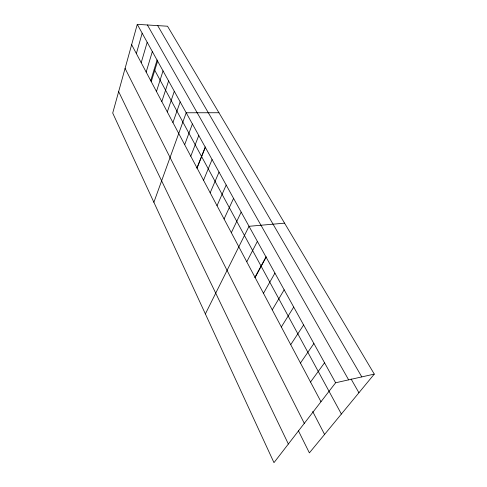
<?xml version="1.0" encoding="UTF-8"?>
<svg xmlns="http://www.w3.org/2000/svg" width="487" height="487" viewBox="0 0 487 487"><rect width="100%" height="100%" fill="white"/><g stroke="black" fill="none" stroke-linecap="round" stroke-linejoin="round"><path stroke-width="0.73" d="M137.273 24.35L112.716 113.051L273.98 462.65L335.61 382.776L374.284 374.101L167.528 26.225L137.273 24.35L335.61 382.776M136.366 53.588L142.167 33.195M141.206 62.713L147.19 42.266M146.161 72.064L152.334 51.567M150.666 80.793L157.1 59.98M151.25 81.652L157.618 61.106M156.461 91.489L163.035 70.901M161.812 101.576L168.593 80.952M167.303 111.931L174.303 91.276M172.94 122.56L180.172 101.874M153.88 202.288L186.204 112.771L218.949 112.74M184.67 144.688L192.402 123.972M190.782 156.211L198.775 135.489M196.906 168.027L205.331 146.897M197.065 168.064L205.331 147.342M203.529 180.251L212.082 159.541M210.177 192.791L219.034 172.1M217.025 205.697L226.193 185.042M224.075 218.992L233.571 198.373M231.331 232.683L241.175 212.119M205.38 313.932L249.027 226.303L284.572 223.156M246.775 261.799L257.373 241.394M254.987 277.292L266.005 256.984M255.011 277.627L266.243 256.923M263.479 293.302L274.93 273.116M272.251 309.848L284.165 289.802M281.328 326.966L293.722 307.084M290.721 344.674L303.626 324.981M300.449 363.022L313.896 343.542M310.529 382.027L324.549 362.791M374.284 374.101L309.379 452.873L298.44 430.837M157.691 25.616L361.798 376.901M351.103 379.02L358.925 392.741M147.403 24.977L348.649 379.854M154.221 69.288L341.381 414.035M131.642 44.688L320.976 401.738M312.703 411.509L324.573 434.428M125.08 68.405L304.302 423.355M118.651 91.617L288.365 444.01"/></g></svg>
